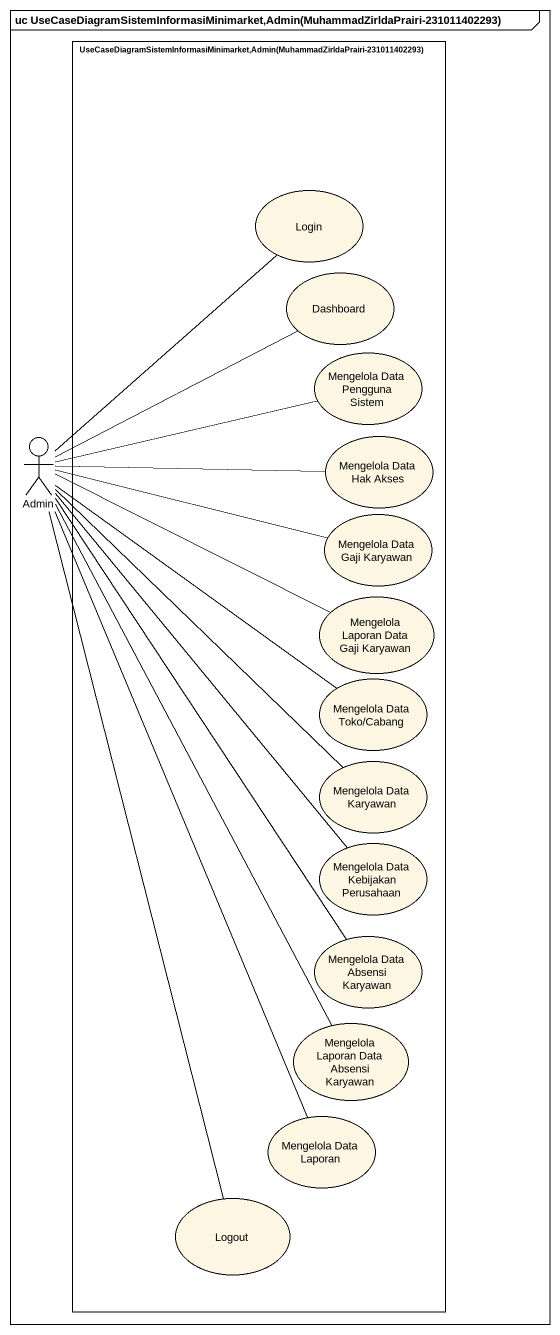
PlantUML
@startuml
mainframe uc UseCaseDiagramSistemInformasiMinimarket,Admin(MuhammadZirldaPrairi-231011402293)
rectangle "UseCaseDiagramSistemInformasiMinimarket,Admin(MuhammadZirldaPrairi-231011402293)" as UseCaseDiagramSistemInformas {
  usecase Login
  usecase Dashboard
  usecase "Mengelola Data Pengguna Sistem" as Mengelola_Data_Pengguna
  usecase "Mengelola Data Hak Akses" as Mengelola_Data_Hak_Akses
  usecase "Mengelola Data Gaji Karyawan" as Mengelola_Data_Gaji_Karyawan
  usecase "Mengelola Laporan Data Gaji Karyawan" as Mengelola_Laporan_Data_Gaji
  usecase "Mengelola Data Toko/Cabang" as Mengelola_Data_Toko_Cabang
  usecase "Mengelola Data Karyawan" as Mengelola_Data_Karyawan
  usecase "Mengelola Data Kebijakan Perusahaan" as Mengelola_Data_Kebijakan
  usecase "Mengelola Data Absensi Karyawan" as Mengelola_Data_Absensi
  usecase "Mengelola Laporan Data Absensi Karyawan" as Mengelola_Laporan_Data
  usecase "Mengelola Data Laporan" as Mengelola_Data_Laporan
  usecase Logout
}
actor Admin
Admin -up- Login
Admin -right- Dashboard
Admin -right- Mengelola_Data_Pengguna
Admin -right- Mengelola_Data_Hak_Akses
Admin -right- Mengelola_Data_Gaji_Karyawan
Admin -right- Mengelola_Laporan_Data_Gaji
Admin -- Mengelola_Data_Toko_Cabang
Admin -- Mengelola_Data_Karyawan
Admin -- Mengelola_Data_Kebijakan
Admin -- Mengelola_Data_Absensi
Admin -- Mengelola_Laporan_Data
Admin -- Mengelola_Data_Laporan
Admin -- Logout
@enduml
